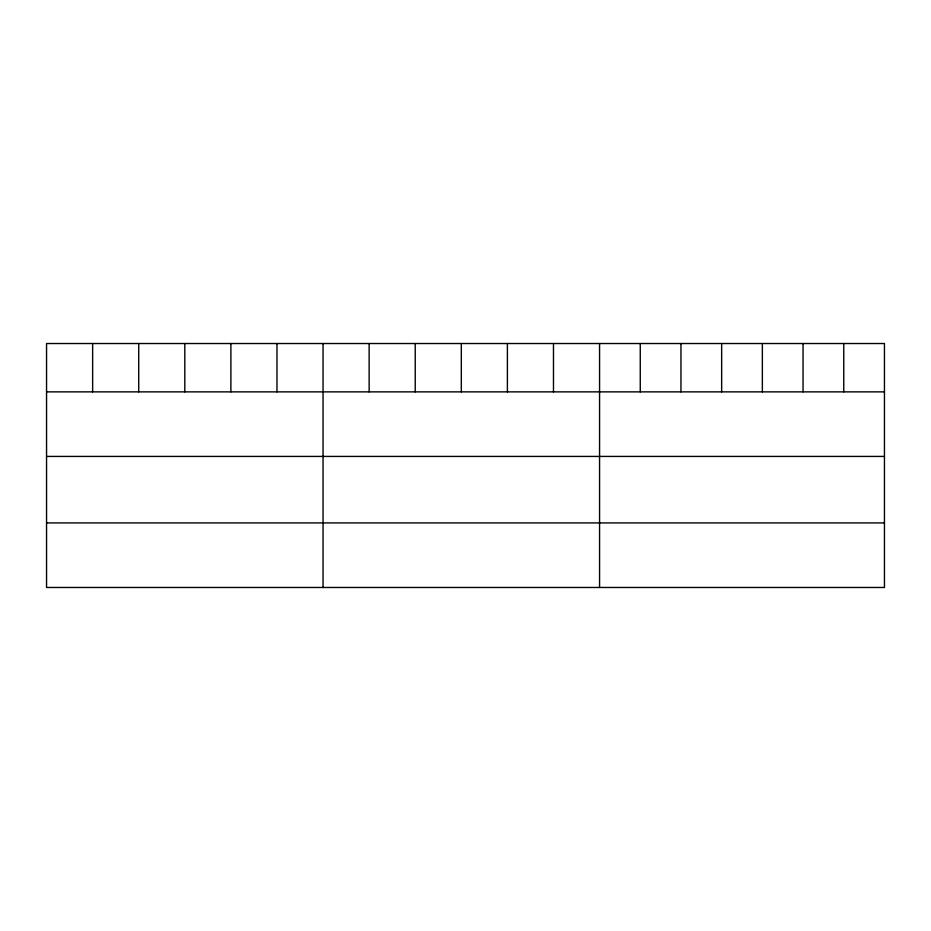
<?xml version="1.0" encoding="UTF-8"?>
<svg xmlns="http://www.w3.org/2000/svg" width="931" height="931" viewBox="0 0 931 931"><rect width="100%" height="100%" fill="white"/><g stroke="black" fill="none" stroke-linecap="round" stroke-linejoin="round"><path stroke-width="1.4" d="M884.45 391.87L884.45 587.473L46.55 587.473L46.55 343.527L884.45 343.527L884.45 391.87L46.55 391.87M46.55 456.423L884.45 456.423M46.55 522.919L884.45 522.919M843.754 343.527L843.754 391.87M803.057 343.527L803.057 391.87M762.361 343.527L762.361 391.87M721.653 343.527L721.653 391.87M680.957 343.527L680.957 391.87M640.26 343.527L640.26 391.87M599.564 343.527L599.564 587.473M553.48 343.527L553.48 391.87M507.395 343.527L507.395 391.87M461.31 343.527L461.31 391.87M415.226 343.527L415.226 391.87M369.142 343.527L369.142 391.87M323.057 343.527L323.057 587.473M276.973 343.527L276.973 391.87M230.888 343.527L230.888 391.87M184.804 343.527L184.804 391.87M138.719 343.527L138.719 391.87M92.635 343.527L92.635 391.87"/></g></svg>
